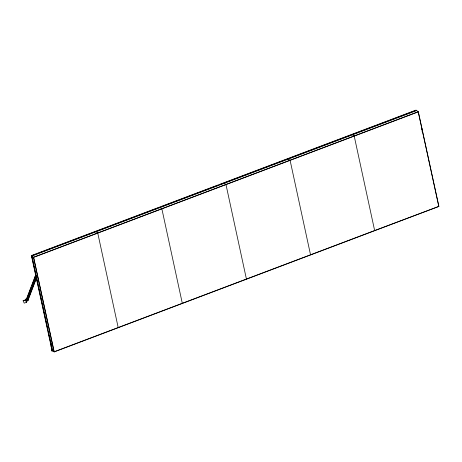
<?xml version="1.0" encoding="UTF-8"?>
<svg xmlns="http://www.w3.org/2000/svg" width="462" height="462" viewBox="0 0 462 462"><rect width="100%" height="100%" fill="white"/><g stroke="black" fill="none" stroke-linecap="round" stroke-linejoin="round"><path stroke-width="0.69" d="M23.123 300.791L25.502 299.948L25.808 299.145L26.767 300.595L26.646 302.24L24.243 303.153L23.123 300.791L25.375 299.936L26.519 302.229M25.352 300.005L25.808 299.145M26.051 300.109L35.077 276.472L36.273 276.022L36.844 277.165L27.824 300.802L26.623 301.259L35.643 277.622L35.077 276.472M26.773 298.885L31.283 287.064M31.786 285.753L35.297 276.559L36.198 276.218L36.625 277.079L27.599 300.716M35.695 277.535L36.198 276.218M26.496 302.298L26.617 300.652L25.658 299.197M421.933 131.162L422.43 129.851L421.858 128.702M35.944 276.484L31.399 255.59L416.054 110.095L416.603 110.528M31.497 255.792L32.103 257.011L31.497 255.792L36.215 254.008M37.566 253.499L94.86 231.826M96.206 231.318L159.569 207.351M160.915 206.843L218.208 185.17M219.56 184.661L262.023 168.595M262.693 168.341L290.292 157.906M291.637 157.398L375.773 125.572M377.119 125.063L389.235 120.478M390.581 119.97L416.158 110.297L416.568 110.62M416.701 110.568L31.947 256.023L52.581 350.629M418.191 111.74L33.507 257.247L54.077 351.796L373.972 230.798M31.399 255.59L33.639 257.357L418.329 111.844L438.9 206.398L54.21 351.905L51.831 350.034L51.317 347.164M36.625 277.079L35.724 277.419L35.297 276.559M35.643 277.622L36.844 277.165M438.9 206.398L374.647 230.544L354.215 136.099L352.518 134.765M416.632 110.516L418.329 111.844M288.404 159.015L290.101 160.349L310.533 254.793M261.919 168.393L262.468 168.826M224.289 183.27L225.987 184.598L246.419 279.042M160.175 207.519L161.873 208.853L182.305 303.297M96.061 231.768L97.759 233.102L118.191 327.546M32.288 257.103L31.872 256.78L36.157 276.478M31.653 256.78L32.207 257.213M52.339 349.272L51.923 348.949L51.311 346.136M51.704 348.954L52.258 349.382M52.044 350.369L51.859 350.797M52.01 350.987L52.235 350.837M51.952 350.883C52.87 352.327 51.582 348.827 51.796 350.629M421.783 128.904L422.21 129.764M25.502 299.948L26.646 302.24M52.131 350.404L52.258 350.727M26.294 300.514L26.247 300.063L26.496 300.56M418.347 112.439L438.761 206.289M33.639 257.357L54.21 351.905M36.619 278.592L47.794 329.955M48.1 331.358L50.087 340.506M50.393 341.915L51.005 344.727M36.25 277.887L51.963 350.144M50.86 343.249L51.039 344.612M51.224 345.969L51.715 350.179L50.808 343.387M28.003 299.416L28.269 300.011L28.003 299.416M52.218 349.48L51.808 349.156L52.414 350.369L52.218 349.48"/></g></svg>
